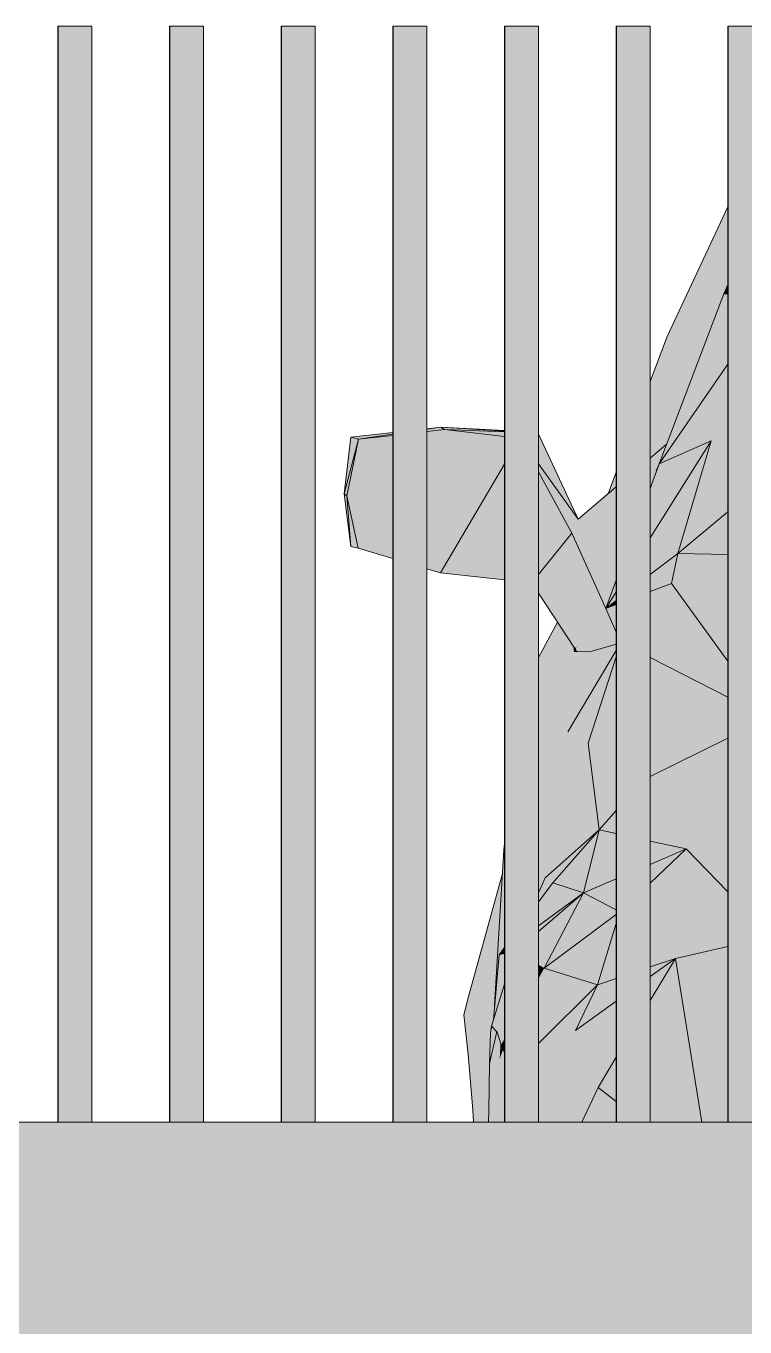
# Model space of a CAD drawing. Header units: millimetres. Extents: x 365175 to 2667127, y -330297 to -162108.
# Drawn here: x 1899510 to 1900152, y -319094 to -317931 of the extents above; entities that cross this region are included whole.
import ezdxf

# ---------------------------------------------------------------- set-up
doc = ezdxf.new("R2010")
doc.units = ezdxf.units.MM
doc.header["$MEASUREMENT"] = 0
doc.layers.add('Cars', color=7, linetype='Continuous')
doc.layers.add('TopoAlt', color=7, linetype='Continuous')

# ---------------------------------------------------------------- blocks, each defined once
blk = doc.blocks.new('Élément de coupe_125_6', base_point=(1445436.1, -319511))
at = {"layer": 'TopoAlt', "linetype": 'Continuous', "lineweight": 0, "true_color": 0x000000}
blk.add_hatch(color=18, dxfattribs=at).paths.add_polyline_path([(1882185.2, -318911), (1882185.2, -319511), (1914672.8, -319511), (1914672.8, -318911)])
at = {"layer": 'TopoAlt', "color": 190, "linetype": 'Continuous', "lineweight": 5, "true_color": 0x8002ff}
blk.add_line((1914672.8, -318911), (1882185.2, -318911), dxfattribs=at)
blk = doc.blocks.new('Élément de coupe_349_6', base_point=(1445436.1, -319511))
at = {"linetype": 'Continuous', "lineweight": 0, "true_color": 0x000000}
for points in [[(1899538.6, -317931), (1899538.6, -318911), (1899538.9, -318911), (1899538.9, -317931)], [(1899538.6, -317931), (1899538.6, -318911), (1899538.9, -318911), (1899538.9, -317931)], [(1899538.9, -317931), (1899538.9, -318911), (1899568.9, -318911), (1899568.9, -317931)]]:
    blk.add_hatch(color=18, dxfattribs=at).paths.add_polyline_path(points)
at = {"color": 18, "linetype": 'Continuous', "lineweight": 5, "true_color": 0x330000}
for p, q in [((1899538.6, -317931), (1899538.9, -317931)), ((1899538.6, -318911), (1899538.6, -317931)), ((1899538.9, -317931), (1899568.9, -317931)), ((1899538.9, -318911), (1899538.9, -317931)), ((1899568.9, -318911), (1899568.9, -317931))]:
    blk.add_line(p, q, dxfattribs=at)
blk = doc.blocks.new('Élément de coupe_350_6', base_point=(1445436.1, -319511))
at = {"linetype": 'Continuous', "lineweight": 0, "true_color": 0x000000}
for points in [[(1899638.4, -317931), (1899638.4, -318911), (1899638.7, -318911), (1899638.7, -317931)], [(1899638.4, -317931), (1899638.4, -318911), (1899638.7, -318911), (1899638.7, -317931)], [(1899638.7, -317931), (1899638.7, -318911), (1899668.7, -318911), (1899668.7, -317931)]]:
    blk.add_hatch(color=18, dxfattribs=at).paths.add_polyline_path(points)
at = {"color": 18, "linetype": 'Continuous', "lineweight": 5, "true_color": 0x330000}
for p, q in [((1899638.4, -317931), (1899638.7, -317931)), ((1899638.4, -318911), (1899638.4, -317931)), ((1899638.7, -317931), (1899668.7, -317931)), ((1899638.7, -318911), (1899638.7, -317931)), ((1899668.7, -318911), (1899668.7, -317931))]:
    blk.add_line(p, q, dxfattribs=at)
blk = doc.blocks.new('Élément de coupe_351_6', base_point=(1445436.1, -319511))
at = {"linetype": 'Continuous', "lineweight": 0, "true_color": 0x000000}
for points in [[(1899738.1, -317931), (1899738.1, -318911), (1899738.4, -318911), (1899738.4, -317931)], [(1899738.1, -317931), (1899738.1, -318911), (1899738.4, -318911), (1899738.4, -317931)], [(1899738.4, -317931), (1899738.4, -318911), (1899768.4, -318911), (1899768.4, -317931)]]:
    blk.add_hatch(color=18, dxfattribs=at).paths.add_polyline_path(points)
at = {"color": 18, "linetype": 'Continuous', "lineweight": 5, "true_color": 0x330000}
for p, q in [((1899738.1, -317931), (1899738.4, -317931)), ((1899738.1, -318911), (1899738.1, -317931)), ((1899738.4, -317931), (1899768.4, -317931)), ((1899738.4, -318911), (1899738.4, -317931)), ((1899768.4, -318911), (1899768.4, -317931))]:
    blk.add_line(p, q, dxfattribs=at)
blk = doc.blocks.new('Élément de coupe_352_6', base_point=(1445436.1, -319511))
at = {"linetype": 'Continuous', "lineweight": 0, "true_color": 0x000000}
for points in [[(1899837.9, -317931), (1899837.9, -318911), (1899838.2, -318911), (1899838.2, -317931)], [(1899837.9, -317931), (1899837.9, -318911), (1899838.2, -318911), (1899838.2, -317931)], [(1899838.2, -317931), (1899838.2, -318911), (1899868.2, -318911), (1899868.2, -317931)]]:
    blk.add_hatch(color=18, dxfattribs=at).paths.add_polyline_path(points)
at = {"color": 18, "linetype": 'Continuous', "lineweight": 5, "true_color": 0x330000}
for p, q in [((1899837.9, -317931), (1899838.2, -317931)), ((1899837.9, -318911), (1899837.9, -317931)), ((1899838.2, -317931), (1899868.2, -317931)), ((1899838.2, -318911), (1899838.2, -317931)), ((1899868.2, -318911), (1899868.2, -317931))]:
    blk.add_line(p, q, dxfattribs=at)
blk = doc.blocks.new('Élément de coupe_353_6', base_point=(1445436.1, -319511))
at = {"linetype": 'Continuous', "lineweight": 0, "true_color": 0x000000}
for points in [[(1899937.6, -317931), (1899937.6, -318911), (1899938, -318911), (1899938, -317931)], [(1899937.6, -317931), (1899937.6, -318911), (1899938, -318911), (1899938, -317931)], [(1899938, -317931), (1899938, -318911), (1899968, -318911), (1899968, -317931)]]:
    blk.add_hatch(color=18, dxfattribs=at).paths.add_polyline_path(points)
at = {"color": 18, "linetype": 'Continuous', "lineweight": 5, "true_color": 0x330000}
for p, q in [((1899937.6, -317931), (1899938, -317931)), ((1899937.6, -318911), (1899937.6, -317931)), ((1899938, -317931), (1899968, -317931)), ((1899938, -318911), (1899938, -317931)), ((1899968, -318911), (1899968, -317931))]:
    blk.add_line(p, q, dxfattribs=at)
blk = doc.blocks.new('Élément de coupe_354_6', base_point=(1445436.1, -319511))
at = {"linetype": 'Continuous', "lineweight": 0, "true_color": 0x000000}
for points in [[(1900037.4, -317931), (1900037.4, -318911), (1900037.7, -318911), (1900037.7, -317931)], [(1900037.4, -317931), (1900037.4, -318911), (1900037.7, -318911), (1900037.7, -317931)], [(1900037.7, -317931), (1900037.7, -318911), (1900067.7, -318911), (1900067.7, -317931)]]:
    blk.add_hatch(color=18, dxfattribs=at).paths.add_polyline_path(points)
at = {"color": 18, "linetype": 'Continuous', "lineweight": 5, "true_color": 0x330000}
for p, q in [((1900037.4, -317931), (1900037.7, -317931)), ((1900037.4, -318911), (1900037.4, -317931)), ((1900037.7, -317931), (1900067.7, -317931)), ((1900037.7, -318911), (1900037.7, -317931)), ((1900067.7, -318911), (1900067.7, -317931))]:
    blk.add_line(p, q, dxfattribs=at)
blk = doc.blocks.new('Élément de coupe_355_6', base_point=(1445436.1, -319511))
at = {"linetype": 'Continuous', "lineweight": 0, "true_color": 0x000000}
for points in [[(1900137.1, -317931), (1900137.1, -318911), (1900137.5, -318911), (1900137.5, -317931)], [(1900137.1, -317931), (1900137.1, -318911), (1900137.5, -318911), (1900137.5, -317931)], [(1900137.5, -317931), (1900137.5, -318911), (1900167.5, -318911), (1900167.5, -317931)]]:
    blk.add_hatch(color=18, dxfattribs=at).paths.add_polyline_path(points)
at = {"color": 18, "linetype": 'Continuous', "lineweight": 5, "true_color": 0x330000}
for p, q in [((1900137.1, -317931), (1900137.5, -317931)), ((1900137.1, -318911), (1900137.1, -317931)), ((1900137.5, -317931), (1900167.5, -317931)), ((1900137.5, -318911), (1900137.5, -317931)), ((1900167.5, -318911), (1900167.5, -317931))]:
    blk.add_line(p, q, dxfattribs=at)
blk = doc.blocks.new('Élément de coupe_493_6', base_point=(1445436.1, -319511))
at = {"layer": 'Cars', "linetype": 'Continuous', "lineweight": 0, "true_color": 0x000000}
for points in [[(1900082.9, -318208.5), (1900137.1, -318105.3), (1900137.1, -318092.6)], [(1900082.9, -318208.5), (1900137.1, -318105.3), (1900137.1, -318092.6)], [(1900137.1, -318105.3), (1900082.9, -318208.5), (1900137.1, -318122.3)], [(1900137.1, -318105.3), (1900082.9, -318208.5), (1900137.1, -318122.3)], [(1900067.7, -318290.3), (1900137.1, -318143.3), (1900137.1, -318122.3), (1900082.9, -318208.5), (1900067.7, -318248.9)], [(1900067.7, -318290.3), (1900137.1, -318143.3), (1900137.1, -318122.3), (1900082.9, -318208.5), (1900067.7, -318248.9)], [(1900067.7, -318290.3), (1900067.7, -318297.6), (1900137.1, -318157.3), (1900137.1, -318143.3)], [(1900067.7, -318290.3), (1900067.7, -318297.6), (1900137.1, -318157.3), (1900137.1, -318143.3)], [(1900067.7, -318297.6), (1900067.7, -318300.7), (1900133.6, -318170.4), (1900137.1, -318162.4), (1900137.1, -318157.3)], [(1900067.7, -318297.6), (1900067.7, -318300.7), (1900133.6, -318170.4), (1900137.1, -318162.4), (1900137.1, -318157.3)], [(1900133.6, -318170.4), (1900137.1, -318167.5), (1900137.1, -318162.4)], [(1900133.6, -318170.4), (1900067.7, -318300.7), (1900067.7, -318317.3), (1900082.3, -318304.9), (1900082.2, -318305.2), (1900075.2, -318323.4), (1900075.8, -318322.5)], [(1900133.6, -318170.4), (1900067.7, -318300.7), (1900067.7, -318317.3), (1900082.3, -318304.9), (1900082.2, -318305.2), (1900075.2, -318323.4), (1900075.8, -318322.5)], [(1900075.8, -318322.5), (1900137.1, -318233.3), (1900137.1, -318170.4), (1900133.6, -318170.4)], [(1900133.6, -318170.4), (1900137.1, -318170.4), (1900137.1, -318167.5)], [(1900075.8, -318322.5), (1900122.3, -318301.8), (1900137.1, -318268.3), (1900137.1, -318233.3)], [(1900137.1, -318268.3), (1900122.3, -318301.8), (1900137.1, -318300.5)], [(1899868.2, -318291.1), (1899868.2, -318291.5), (1899880.8, -318289.7)], [(1899880.8, -318289.7), (1899868.2, -318291.5), (1899868.2, -318293.5), (1899883.9, -318291.8)], [(1899880.8, -318289.7), (1899883.9, -318291.8), (1899937.6, -318293.9), (1899937.6, -318293.2)], [(1899880.8, -318289.7), (1899937.6, -318293.2), (1899937.6, -318292.6)], [(1899800.4, -318298.5), (1899794.3, -318349.2), (1899807.2, -318300.3)], [(1899800.4, -318298.5), (1899794.3, -318349.2), (1899807.2, -318300.3)], [(1899807.2, -318300.3), (1899794.3, -318349.2), (1899796.8, -318351.1)], [(1899807.2, -318300.3), (1899794.3, -318349.2), (1899796.8, -318351.1)], [(1899796.8, -318351.1), (1899837.9, -318323.1), (1899837.9, -318296.9), (1899807.2, -318300.3)], [(1899800.4, -318298.5), (1899807.2, -318300.3), (1899837.9, -318295.9), (1899837.9, -318294.4)], [(1899807.2, -318300.3), (1899837.9, -318296.9), (1899837.9, -318295.9)], [(1899883.9, -318291.8), (1899868.2, -318313.3), (1899868.2, -318416.1), (1899880.3, -318419.8)], [(1899868.2, -318302.5), (1899868.2, -318313.3), (1899883.9, -318291.8)], [(1899868.2, -318293.5), (1899868.2, -318302.5), (1899883.9, -318291.8)], [(1899883.9, -318291.8), (1899880.3, -318419.8), (1899937.6, -318322.8), (1899937.6, -318297.8)], [(1899883.9, -318291.8), (1899937.6, -318297.8), (1899937.6, -318293.9)], [(1899968, -318296), (1899968, -318322.4), (1900003.3, -318371.7)], [(1900122.3, -318301.8), (1900067.7, -318388.6), (1900067.7, -318421.3), (1900092.4, -318402.4)], [(1900075.8, -318322.5), (1900067.7, -318344.4), (1900067.7, -318388.6), (1900122.3, -318301.8)], [(1900122.3, -318301.8), (1900092.4, -318402.4), (1900137.1, -318365.3), (1900137.1, -318300.5)], [(1900067.7, -318317.3), (1900067.7, -318318.8), (1900082.2, -318305.2), (1900082.3, -318304.9)], [(1900082.2, -318305.2), (1900067.7, -318318.8), (1900067.7, -318344.4), (1900075.8, -318322.5), (1900073, -318328.7), (1900075.2, -318323.4)], [(1900067.7, -318342.7), (1900067.7, -318344.4), (1900075.8, -318322.5), (1900073, -318328.7), (1900075.2, -318323.4), (1900082.2, -318305.2), (1900081.9, -318305.5), (1900073.7, -318326.1)], [(1900081.9, -318305.5), (1900082.2, -318305.2), (1900082.3, -318304.9), (1900081.9, -318305.2)], [(1899796.8, -318351.1), (1899806.7, -318397.7), (1899837.9, -318355), (1899837.9, -318323.1)], [(1899937.6, -318322.8), (1899880.3, -318419.8), (1899937.6, -318426.1)], [(1900003.3, -318371.7), (1899968, -318322.4), (1899968, -318329.6), (1899997.7, -318384.3)], [(1900075.2, -318323.4), (1900073, -318328.7), (1900075.8, -318322.5)], [(1900075.2, -318323.4), (1900073, -318328.7), (1900075.8, -318322.5)], [(1899968, -318329.6), (1899968, -318421.2), (1899997.7, -318384.3)], [(1900030.1, -318349.1), (1900037.4, -318342.9), (1900037.4, -318329.7)], [(1900030.1, -318349.1), (1900037.4, -318342.9), (1900037.4, -318329.7)], [(1899997.7, -318384.3), (1900037.4, -318347.2), (1900037.4, -318342.9), (1900003.3, -318371.7)], [(1899997.7, -318384.3), (1900028.1, -318451.6), (1900037.4, -318426.5), (1900037.4, -318347.2)], [(1899794.3, -318349.2), (1899800.3, -318396.3), (1899796.8, -318351.1)], [(1899794.3, -318349.2), (1899800.3, -318396.3), (1899796.8, -318351.1)], [(1899796.8, -318351.1), (1899800.3, -318396.3), (1899806.7, -318397.7)], [(1899796.8, -318351.1), (1899800.3, -318396.3), (1899806.7, -318397.7)], [(1899837.9, -318355), (1899806.7, -318397.7), (1899837.9, -318407.1)], [(1900092.4, -318402.4), (1900137.1, -318403.3), (1900137.1, -318365.3)], [(1899997.7, -318384.3), (1899968, -318421.2), (1899968, -318430.8), (1900028.1, -318451.6)], [(1900092.4, -318402.4), (1900067.7, -318421.3), (1900067.7, -318436.4), (1900086.6, -318429.2)], [(1900092.4, -318402.4), (1900086.6, -318429.2), (1900137.1, -318419.1), (1900137.1, -318403.3)], [(1900028.1, -318451.6), (1900037.4, -318426.5), (1900037.4, -318426.1)], [(1900037.4, -318426.5), (1900028.1, -318451.6), (1900037.4, -318436.8)], [(1900067.7, -318451.5), (1900067.7, -318495.6), (1900137.1, -318530.9), (1900137.1, -318498.8), (1900086.6, -318429.2)], [(1900067.7, -318436.4), (1900067.7, -318451.5), (1900086.6, -318429.2)], [(1900086.6, -318429.2), (1900137.1, -318432.5), (1900137.1, -318419.1)], [(1900086.6, -318429.2), (1900137.1, -318498.8), (1900137.1, -318432.5)], [(1899968, -318430.8), (1899968, -318436), (1900013.7, -318490.4), (1900028.1, -318451.6)], [(1899968, -318430.8), (1899968, -318436), (1900013.7, -318490.4), (1900028.1, -318451.6)], [(1899968, -318436), (1899968, -318438), (1900000.5, -318487.4), (1900001.4, -318486.5), (1900000.8, -318487.9), (1900002.3, -318490.3), (1900013.7, -318490.4)], [(1899968, -318436), (1899968, -318438), (1900000.5, -318487.4), (1900001.4, -318486.5), (1900000.8, -318487.9), (1900002.3, -318490.3), (1900013.7, -318490.4)], [(1900028.1, -318451.6), (1900037.4, -318444.5), (1900037.4, -318436.8)], [(1900013.7, -318490.4), (1900037.4, -318483.5), (1900037.4, -318472.8), (1900028.1, -318451.6)], [(1900013.7, -318490.4), (1900037.4, -318483.5), (1900037.4, -318472.8), (1900028.1, -318451.6)], [(1900028.1, -318451.6), (1900037.4, -318448), (1900037.4, -318444.5)], [(1900037.4, -318448), (1900028.1, -318451.6), (1900037.4, -318472.8)], [(1899968, -318513.5), (1899999.8, -318490.2), (1899998.7, -318484.7), (1899984.9, -318463.8), (1899968, -318495.5)], [(1899968, -318513.5), (1899999.8, -318490.2), (1899998.7, -318484.7), (1899984.9, -318463.8), (1899968, -318495.5)], [(1900013.7, -318490.4), (1899994.2, -318561.9), (1900037.4, -318489.3), (1900037.4, -318483.5)], [(1900013.7, -318490.4), (1899994.2, -318561.9), (1900037.4, -318489.3), (1900037.4, -318483.5)], [(1900000.5, -318487.4), (1899998.7, -318484.7), (1899999.8, -318490.2), (1900001.4, -318486.5)], [(1900000.5, -318487.4), (1899998.7, -318484.7), (1899999.8, -318490.2), (1900001.4, -318486.5)], [(1899999.8, -318490.2), (1900002.3, -318490.3), (1900000.9, -318488.1), (1900000.6, -318488.3)], [(1899999.8, -318490.2), (1900002.3, -318490.3), (1900000.9, -318488.1), (1900000.6, -318488.3)], [(1900000.6, -318488.3), (1900000.9, -318488.1), (1900000.8, -318487.9)], [(1900000.6, -318488.3), (1900000.9, -318488.1), (1900000.8, -318487.9)], [(1899999.8, -318490.2), (1899968, -318513.5), (1899968, -318538.8), (1899994.2, -318561.9)], [(1899999.8, -318490.2), (1899968, -318513.5), (1899968, -318538.8), (1899994.2, -318561.9)], [(1899994.2, -318561.9), (1900012.2, -318572.2), (1900037.4, -318495), (1900037.4, -318489.3)], [(1899994.2, -318561.9), (1900012.2, -318572.2), (1900037.4, -318495), (1900037.4, -318489.3)], [(1900013.7, -318490.4), (1899999.8, -318490.2), (1899994.2, -318561.9)], [(1900013.7, -318490.4), (1899999.8, -318490.2), (1899994.2, -318561.9)], [(1900012.2, -318572.2), (1900037.4, -318588.7), (1900037.4, -318495)], [(1900012.2, -318572.2), (1900037.4, -318588.7), (1900037.4, -318495)], [(1900137.1, -318530.9), (1900067.7, -318495.6), (1900067.7, -318601.8), (1900137.1, -318567.7)], [(1899968, -318538.8), (1899968, -318610.3), (1899994.2, -318561.9)], [(1899968, -318538.8), (1899968, -318610.3), (1899994.2, -318561.9)], [(1899994.2, -318561.9), (1899968, -318610.3), (1899968, -318628.2), (1900012.2, -318572.2)], [(1899994.2, -318561.9), (1899968, -318610.3), (1899968, -318628.2), (1900012.2, -318572.2)], [(1900067.7, -318601.8), (1900067.7, -318606.4), (1900137.1, -318626.4), (1900137.1, -318567.7)], [(1899968, -318688.4), (1899974, -318692.5), (1900012.2, -318572.2), (1899968, -318628.2)], [(1899968, -318688.4), (1899974, -318692.5), (1900012.2, -318572.2), (1899968, -318628.2)], [(1900012.2, -318572.2), (1899974, -318692.5), (1900022.1, -318649.6)], [(1900012.2, -318572.2), (1899974, -318692.5), (1900022.1, -318649.6)], [(1900037.4, -318588.7), (1900012.2, -318572.2), (1900022.1, -318649.6), (1900037.4, -318632.2)], [(1900037.4, -318593), (1900037.4, -318588.7), (1900012.2, -318572.2), (1900013.4, -318581.5)], [(1900067.7, -318606.4), (1900067.7, -318614.4), (1900099.9, -318666.6), (1900137.1, -318645.6), (1900137.1, -318626.4)], [(1900067.7, -318614.4), (1900067.7, -318659.6), (1900099.9, -318666.6)], [(1900022.1, -318649.6), (1900037.4, -318652.9), (1900037.4, -318632.2)], [(1900022.1, -318649.6), (1899974, -318692.5), (1899980.6, -318696.9)], [(1899976.4, -318694.1), (1900022.1, -318649.6), (1899974, -318692.5)], [(1899980.6, -318696.9), (1900008.2, -318705.9), (1900022.1, -318649.6)], [(1900022.1, -318649.6), (1900008.2, -318705.9), (1900037.4, -318693.4), (1900037.4, -318652.9)], [(1900099.9, -318666.6), (1900137.1, -318705), (1900137.1, -318645.6)], [(1899937, -318667.4), (1899937.6, -318666.3), (1899937.6, -318661.9)], [(1899937, -318667.4), (1899937.6, -318666.3), (1899937.6, -318661.9)], [(1900067.7, -318659.6), (1900067.7, -318680.4), (1900099.9, -318666.6)], [(1899928.7, -318806.6), (1899932.8, -318761.4), (1899937.6, -318754.8), (1899937.6, -318679.1), (1899937, -318667.4)], [(1899928.7, -318806.6), (1899932.8, -318761.4), (1899937.6, -318754.8), (1899937.6, -318679.1), (1899937, -318667.4)], [(1899937.6, -318666.3), (1899937, -318667.4), (1899937.6, -318666.6)], [(1899937.6, -318666.3), (1899937, -318667.4), (1899937.6, -318666.6)], [(1899937, -318667.4), (1899937.6, -318667.7), (1899937.6, -318666.6)], [(1899937, -318667.4), (1899937.6, -318667.7), (1899937.6, -318666.6)], [(1899937, -318667.4), (1899937.6, -318673.6), (1899937.6, -318667.7)], [(1899937, -318667.4), (1899937.6, -318673.6), (1899937.6, -318667.7)], [(1899937, -318667.4), (1899937.6, -318677.4), (1899937.6, -318673.6)], [(1899937, -318667.4), (1899937.6, -318677.4), (1899937.6, -318673.6)], [(1899937, -318667.4), (1899937.6, -318679.1), (1899937.6, -318677.4)], [(1899937, -318667.4), (1899937.6, -318679.1), (1899937.6, -318677.4)], [(1900067.7, -318720.2), (1900137.1, -318713.4), (1900137.1, -318705), (1900099.9, -318666.6), (1900067.7, -318697.2)], [(1900067.7, -318680.4), (1900067.7, -318697.2), (1900099.9, -318666.6)], [(1899901.1, -318814.8), (1899935.8, -318688.6), (1899935.8, -318688.5), (1899905.3, -318798.6)], [(1899901.1, -318814.8), (1899935.8, -318688.6), (1899935.8, -318688.5), (1899905.3, -318798.6)], [(1899935.8, -318688.6), (1899901.1, -318814.8), (1899928, -318760.1), (1899934.4, -318711.2)], [(1899935.8, -318688.6), (1899901.1, -318814.8), (1899928, -318760.1), (1899934.4, -318711.2)], [(1899968, -318688.4), (1899968, -318706), (1899974, -318692.5)], [(1899968, -318688.4), (1899968, -318706), (1899974, -318692.5)], [(1899968, -318713.9), (1899977, -318701.8), (1899980.6, -318696.9), (1899974, -318692.5), (1899968, -318706)], [(1899968, -318713.9), (1899977, -318701.8), (1899980.6, -318696.9), (1899974, -318692.5), (1899968, -318706)], [(1899980.6, -318696.9), (1899968, -318713.9), (1899968, -318735.5), (1900008.2, -318705.9)], [(1900008.2, -318705.9), (1900037.4, -318721.1), (1900037.4, -318693.4)], [(1900008.2, -318705.9), (1899968, -318740.4), (1899968, -318770.2), (1899973.1, -318773.1)], [(1899968, -318735.5), (1899968, -318740.4), (1900008.2, -318705.9)], [(1900008.2, -318705.9), (1899973.1, -318773.1), (1900037.4, -318725.2), (1900037.4, -318721.1)], [(1899928, -318760.1), (1899932.6, -318741.5), (1899934.4, -318711.2)], [(1899928, -318760.1), (1899932.6, -318741.5), (1899934.4, -318711.2)], [(1900067.7, -318720.2), (1900067.7, -318745.6), (1900090.3, -318764.5), (1900137.1, -318719.9), (1900137.1, -318713.4)], [(1900137.1, -318719.9), (1900090.3, -318764.5), (1900137.1, -318753.8)], [(1899973.1, -318773.1), (1900020.5, -318788), (1900037.4, -318733.3), (1900037.4, -318725.2)], [(1899932.6, -318741.5), (1899928, -318760.1), (1899932.2, -318749)], [(1899932.6, -318741.5), (1899928, -318760.1), (1899932.2, -318749)], [(1900020.5, -318788), (1900037.4, -318782.3), (1900037.4, -318733.3)], [(1899932.2, -318749), (1899928, -318760.1), (1899928, -318814.9), (1899928.7, -318806.6)], [(1899932.2, -318749), (1899928, -318760.1), (1899928, -318814.9), (1899928.7, -318806.6)], [(1899932.8, -318761.4), (1899937.6, -318757.8), (1899937.6, -318754.8)], [(1900067.7, -318745.6), (1900067.7, -318772.1), (1900090.3, -318764.5)], [(1900090.3, -318764.5), (1900137.1, -318775.6), (1900137.1, -318753.8)], [(1899901.1, -318814.8), (1899905.2, -318850.5), (1899928, -318760.1)], [(1899901.1, -318814.8), (1899905.2, -318850.5), (1899928, -318760.1)], [(1899905.2, -318850.5), (1899909.2, -318899.9), (1899928, -318760.1)], [(1899905.2, -318850.5), (1899909.2, -318899.9), (1899928, -318760.1)], [(1899928, -318760.1), (1899909.2, -318899.9), (1899925, -318831.6), (1899925.1, -318830.9), (1899925.8, -318825), (1899927.6, -318819.4), (1899928, -318814.9)], [(1899928, -318760.1), (1899909.2, -318899.9), (1899925, -318831.6), (1899925.1, -318830.9), (1899925.8, -318825), (1899927.6, -318819.4), (1899928, -318814.9)], [(1899927.6, -318819.4), (1899937.6, -318787.6), (1899937.6, -318760.4), (1899932.8, -318761.4)], [(1899927.6, -318819.4), (1899937.6, -318787.6), (1899937.6, -318760.4), (1899932.8, -318761.4)], [(1899932.8, -318761.4), (1899937.6, -318760.4), (1899937.6, -318757.8)], [(1900067.7, -318780.8), (1900067.7, -318802.2), (1900090.3, -318764.5)], [(1900067.7, -318772.1), (1900067.7, -318780.8), (1900090.3, -318764.5)], [(1900067.7, -318911), (1900113.8, -318911), (1900090.3, -318764.5), (1900067.7, -318802.2)], [(1900137.1, -318775.6), (1900090.3, -318764.5), (1900113.8, -318911), (1900137.1, -318911)], [(1899968, -318770.2), (1899968, -318782.4), (1899973.1, -318773.1)], [(1899968, -318782.4), (1899968, -318789.4), (1899973.1, -318773.1)], [(1899973.1, -318773.1), (1899968, -318789.4), (1899968, -318840.5), (1900020.5, -318788)], [(1899925.8, -318825), (1899931, -318830.3), (1899937.6, -318800.1), (1899937.6, -318787.6)], [(1899925.8, -318825), (1899931, -318830.3), (1899937.6, -318800.1), (1899937.6, -318787.6)], [(1900020.5, -318788), (1899968, -318840.5), (1899968, -318849.5), (1900000.9, -318829)], [(1900000.9, -318829), (1900037.4, -318802.7), (1900037.4, -318782.3), (1900020.5, -318788)], [(1899931, -318830.3), (1899934.5, -318841.8), (1899937.6, -318820.9), (1899937.6, -318800.1)], [(1899931, -318830.3), (1899934.5, -318841.8), (1899937.6, -318820.9), (1899937.6, -318800.1)], [(1900000.9, -318829), (1900021.3, -318879.8), (1900037.4, -318852.9), (1900037.4, -318802.7)], [(1899925.8, -318825), (1899925.1, -318830.9), (1899926.6, -318825.8)], [(1899925.8, -318825), (1899925.1, -318830.9), (1899926.6, -318825.8)], [(1899934.5, -318841.8), (1899937.6, -318836.3), (1899937.6, -318820.9)], [(1899909.2, -318899.9), (1899910, -318911), (1899917.4, -318911), (1899924.4, -318850.3), (1899925, -318831.6)], [(1899909.2, -318899.9), (1899910, -318911), (1899917.4, -318911), (1899924.4, -318850.3), (1899925, -318831.6)], [(1899925.1, -318830.9), (1899924.1, -318858.3), (1899930.6, -318829.9), (1899926.6, -318825.8)], [(1899925.1, -318830.9), (1899924.1, -318858.3), (1899930.6, -318829.9), (1899926.6, -318825.8)], [(1899929.7, -318833.9), (1899925.4, -318866.9), (1899933.3, -318854.2), (1899934, -318840.1), (1899931, -318830.3), (1899930.6, -318829.9)], [(1899929.7, -318833.9), (1899925.4, -318866.9), (1899933.3, -318854.2), (1899934, -318840.1), (1899931, -318830.3), (1899930.6, -318829.9)], [(1899926.8, -318846.5), (1899925.4, -318866.9), (1899929.7, -318833.9)], [(1899926.8, -318846.5), (1899925.4, -318866.9), (1899929.7, -318833.9)], [(1899934.5, -318841.8), (1899937.6, -318849), (1899937.6, -318836.3)], [(1899968, -318911), (1899973.8, -318911), (1900000.9, -318829), (1899968, -318869.2)], [(1899968, -318849.5), (1899968, -318869.2), (1900000.9, -318829)], [(1899973.8, -318911), (1899991.1, -318911), (1900021.3, -318879.8), (1900000.9, -318829)], [(1899926.8, -318846.5), (1899924.1, -318858.3), (1899925.4, -318866.9)], [(1899926.8, -318846.5), (1899924.1, -318858.3), (1899925.4, -318866.9)], [(1899934, -318840.1), (1899933.3, -318854.2), (1899935.7, -318844.6), (1899934.5, -318841.8)], [(1899934, -318840.1), (1899933.3, -318854.2), (1899935.7, -318844.6), (1899934.5, -318841.8)], [(1899933.3, -318854.2), (1899936.3, -318845.9), (1899935.7, -318844.6)], [(1899933.3, -318854.2), (1899936.3, -318845.9), (1899935.7, -318844.6)], [(1899936.3, -318845.9), (1899933.3, -318854.2), (1899937.6, -318885.8), (1899937.6, -318849)], [(1899936.3, -318845.9), (1899933.3, -318854.2), (1899937.6, -318885.8), (1899937.6, -318849)], [(1899917.4, -318911), (1899922.9, -318911), (1899923.5, -318899.9), (1899924.1, -318858.3), (1899924.4, -318850.3)], [(1899917.4, -318911), (1899922.9, -318911), (1899923.5, -318899.9), (1899924.1, -318858.3), (1899924.4, -318850.3)], [(1899924.1, -318858.3), (1899923.5, -318900.8), (1899925.4, -318866.9)], [(1899924.1, -318858.3), (1899923.5, -318900.8), (1899925.4, -318866.9)], [(1899933.3, -318854.2), (1899925.4, -318866.9), (1899927, -318911), (1899933.1, -318911)], [(1899933.3, -318854.2), (1899925.4, -318866.9), (1899927, -318911), (1899933.1, -318911)], [(1899933.1, -318911), (1899934.2, -318911), (1899933.3, -318854.2)], [(1899933.1, -318911), (1899934.2, -318911), (1899933.3, -318854.2)], [(1899937.6, -318885.8), (1899933.3, -318854.2), (1899934.2, -318911), (1899937.6, -318911)], [(1899937.6, -318885.8), (1899933.3, -318854.2), (1899934.2, -318911), (1899937.6, -318911)], [(1900021.3, -318879.8), (1900037.4, -318892.4), (1900037.4, -318852.9)], [(1899923.5, -318900.8), (1899923.4, -318911), (1899924.1, -318911), (1899925.4, -318866.9)], [(1899923.5, -318900.8), (1899923.4, -318911), (1899924.1, -318911), (1899925.4, -318866.9)], [(1899924.1, -318911), (1899927, -318911), (1899925.4, -318866.9)], [(1899924.1, -318911), (1899927, -318911), (1899925.4, -318866.9)], [(1899991.1, -318911), (1900006.5, -318911), (1900021.3, -318879.8)], [(1900021.3, -318879.8), (1900006.5, -318911), (1900037.4, -318911), (1900037.4, -318892.4)], [(1899923.5, -318899.9), (1899922.9, -318911), (1899923.4, -318911), (1899923.5, -318900.8)], [(1899923.5, -318899.9), (1899922.9, -318911), (1899923.4, -318911), (1899923.5, -318900.8)]]:
    blk.add_hatch(color=18, dxfattribs=at).paths.add_polyline_path(points)
at = {"layer": 'Cars', "color": 7, "linetype": 'Continuous', "lineweight": 5}
for p, q in [((1900082.9, -318208.5), (1900137.1, -318092.6)), ((1900137.1, -318162.4), (1900133.6, -318170.4)), ((1900133.6, -318170.4), (1900075.8, -318322.5)), ((1900137.1, -318167.5), (1900133.6, -318170.4)), ((1900137.1, -318170.4), (1900133.6, -318170.4)), ((1900082.9, -318208.5), (1900067.7, -318248.9)), ((1900137.1, -318233.3), (1900075.8, -318322.5)), ((1899880.8, -318289.7), (1899868.2, -318291.1)), ((1899880.8, -318289.7), (1899868.2, -318291.5)), ((1899880.8, -318289.7), (1899883.9, -318291.8)), ((1899937.6, -318293.2), (1899880.8, -318289.7)), ((1899880.8, -318289.7), (1899937.6, -318292.6)), ((1899794.3, -318349.2), (1899800.4, -318298.5)), ((1899807.2, -318300.3), (1899794.3, -318349.2)), ((1899807.2, -318300.3), (1899796.8, -318351.1)), ((1899837.9, -318294.4), (1899800.4, -318298.5)), ((1899800.4, -318298.5), (1899807.2, -318300.3)), ((1899837.9, -318295.9), (1899807.2, -318300.3)), ((1899837.9, -318296.9), (1899807.2, -318300.3)), ((1899883.9, -318291.8), (1899868.2, -318293.5)), ((1899937.6, -318297.8), (1899883.9, -318291.8)), ((1899937.6, -318293.9), (1899883.9, -318291.8)), ((1900003.3, -318371.7), (1899968, -318296)), ((1900122.3, -318301.8), (1900067.7, -318388.6)), ((1900122.3, -318301.8), (1900075.8, -318322.5)), ((1900092.4, -318402.4), (1900122.3, -318301.8)), ((1900067.7, -318317.3), (1900082.3, -318304.9)), ((1899937.6, -318322.8), (1899880.3, -318419.8)), ((1900003.3, -318371.7), (1899968, -318322.4)), ((1900075.8, -318322.5), (1900067.7, -318344.4)), ((1900073, -318328.7), (1900075.8, -318322.5)), ((1899997.7, -318384.3), (1899968, -318329.6)), ((1900037.4, -318329.7), (1900030.1, -318349.1)), ((1900003.3, -318371.7), (1900037.4, -318342.9)), ((1899794.3, -318349.2), (1899796.8, -318351.1)), ((1899794.3, -318349.2), (1899800.3, -318396.3)), ((1899796.8, -318351.1), (1899806.7, -318397.7)), ((1899796.8, -318351.1), (1899800.3, -318396.3)), ((1900137.1, -318365.3), (1900092.4, -318402.4)), ((1899997.7, -318384.3), (1899968, -318421.2)), ((1900028.1, -318451.6), (1899997.7, -318384.3)), ((1899800.3, -318396.3), (1899806.7, -318397.7)), ((1899806.7, -318397.7), (1899837.9, -318407.1)), ((1900092.4, -318402.4), (1900067.7, -318421.3)), ((1900092.4, -318402.4), (1900086.6, -318429.2)), ((1900137.1, -318403.3), (1900092.4, -318402.4)), ((1899868.2, -318416.1), (1899880.3, -318419.8)), ((1899880.3, -318419.8), (1899937.6, -318426.1)), ((1900037.4, -318426.5), (1900028.1, -318451.6)), ((1900086.6, -318429.2), (1900067.7, -318436.4)), ((1900137.1, -318498.8), (1900086.6, -318429.2)), ((1900000.5, -318487.4), (1899968, -318438)), ((1900037.4, -318436.8), (1900028.1, -318451.6)), ((1900037.4, -318444.5), (1900028.1, -318451.6)), ((1900037.4, -318448), (1900028.1, -318451.6)), ((1900028.1, -318451.6), (1900037.4, -318472.8)), ((1899984.9, -318463.8), (1899968, -318495.5)), ((1899999.8, -318490.2), (1900001.4, -318486.5)), ((1900002.3, -318490.3), (1900000.8, -318487.9)), ((1900013.7, -318490.4), (1900037.4, -318483.5)), ((1900037.4, -318489.3), (1899994.2, -318561.9)), ((1900013.7, -318490.4), (1899999.8, -318490.2)), ((1900037.4, -318495), (1900012.2, -318572.2)), ((1900137.1, -318530.9), (1900067.7, -318495.6)), ((1900137.1, -318567.7), (1900067.7, -318601.8)), ((1900012.2, -318572.2), (1900022.1, -318649.6)), ((1900037.4, -318632.2), (1900022.1, -318649.6)), ((1900022.1, -318649.6), (1899974, -318692.5)), ((1900022.1, -318649.6), (1899980.6, -318696.9)), ((1900022.1, -318649.6), (1900008.2, -318705.9)), ((1900037.4, -318652.9), (1900022.1, -318649.6)), ((1899937.6, -318661.9), (1899937, -318667.4)), ((1900099.9, -318666.6), (1900067.7, -318659.6)), ((1899928.7, -318806.6), (1899937, -318667.4)), ((1900099.9, -318666.6), (1900067.7, -318697.2)), ((1900099.9, -318666.6), (1900067.7, -318680.4)), ((1900099.9, -318666.6), (1900137.1, -318705)), ((1899905.3, -318798.6), (1899935.8, -318688.5)), ((1899974, -318692.5), (1899968, -318706)), ((1899980.6, -318696.9), (1899968, -318713.9)), ((1900008.2, -318705.9), (1899980.6, -318696.9)), ((1900037.4, -318693.4), (1900008.2, -318705.9)), ((1900008.2, -318705.9), (1899968, -318740.4)), ((1900008.2, -318705.9), (1899968, -318735.5)), ((1900008.2, -318705.9), (1899973.1, -318773.1)), ((1900008.2, -318705.9), (1900037.4, -318721.1)), ((1900037.4, -318725.2), (1899973.1, -318773.1)), ((1900037.4, -318733.3), (1900020.5, -318788)), ((1899937.6, -318754.8), (1899932.8, -318761.4)), ((1900137.1, -318753.8), (1900090.3, -318764.5)), ((1899932.8, -318761.4), (1899927.6, -318819.4)), ((1899937.6, -318757.8), (1899932.8, -318761.4)), ((1900090.3, -318764.5), (1900067.7, -318780.8)), ((1900090.3, -318764.5), (1900067.7, -318772.1)), ((1900090.3, -318764.5), (1900067.7, -318802.2)), ((1900090.3, -318764.5), (1900113.8, -318911)), ((1899973.1, -318773.1), (1900020.5, -318788)), ((1899937.6, -318787.6), (1899925.8, -318825)), ((1900020.5, -318788), (1899968, -318840.5)), ((1900020.5, -318788), (1900000.9, -318829)), ((1900037.4, -318782.3), (1900020.5, -318788)), ((1899905.3, -318798.6), (1899901.1, -318814.8)), ((1900037.4, -318802.7), (1900000.9, -318829)), ((1899901.1, -318814.8), (1899905.2, -318850.5)), ((1899925.1, -318830.9), (1899925.8, -318825)), ((1899925.8, -318825), (1899931, -318830.3)), ((1899924.1, -318858.3), (1899930.6, -318829.9)), ((1899924.1, -318858.3), (1899925.1, -318830.9)), ((1899931, -318830.3), (1899934.5, -318841.8)), ((1899934.5, -318841.8), (1899937.6, -318849)), ((1899905.2, -318850.5), (1899909.2, -318899.9)), ((1899923.5, -318900.8), (1899924.1, -318858.3)), ((1900037.4, -318852.9), (1900021.3, -318879.8)), ((1900021.3, -318879.8), (1900006.5, -318911)), ((1900037.4, -318892.4), (1900021.3, -318879.8)), ((1899909.2, -318899.9), (1899910, -318911)), ((1899923.4, -318911), (1899923.5, -318900.8))]:
    blk.add_line(p, q, dxfattribs=at)

msp = doc.modelspace()

# ---------------------------------------------------------------- block references
at = {"lineweight": 0}
for name in ['Élément de coupe_349_6', 'Élément de coupe_350_6', 'Élément de coupe_351_6', 'Élément de coupe_352_6', 'Élément de coupe_353_6', 'Élément de coupe_354_6', 'Élément de coupe_355_6']:
    msp.add_blockref(name, (1445436.05, -319510.981), dxfattribs=at)
at = {"layer": 'Cars', "lineweight": 0}
msp.add_blockref('Élément de coupe_493_6', (1445436.05, -319510.981), dxfattribs=at)
at = {"layer": 'TopoAlt', "lineweight": 0}
msp.add_blockref('Élément de coupe_125_6', (1445436.05, -319510.981), dxfattribs=at)

doc.saveas('drawing.dxf')
